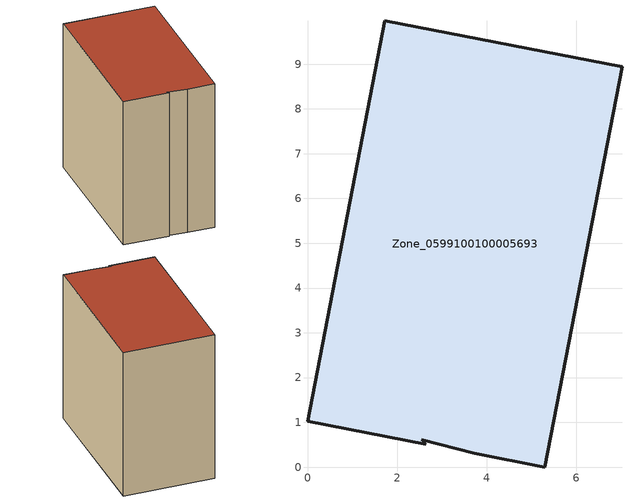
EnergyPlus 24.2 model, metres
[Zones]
Zone_0599100100005693
 floor ground (C_G): 1.72,9.97 7.02,8.95 5.3,0 3.72,0.3 2.55,0.61 2.64,0.51 0,1.02 z0
 wall outside (C_F): 7.02,8.95 1.72,9.97 0,1.02 2.64,0.51 2.55,0.61 3.72,0.3 5.3,0 7.02,8.95 z0:9.1
 roof outside (C_R): 0,1.02 2.64,0.51 2.55,0.61 3.72,0.3 5.3,0 7.02,8.95 1.72,9.97 z9.1
[BUILDING]
Pand.0599100100005693: North Axis=0; Terrain=City; Loads Convergence Tolerance Value=0.04; Temperature Convergence Tolerance Value=0.4; Solar Distribution=FullExterior; Maximum Number of Warmup Days=25; Minimum Number of Warmup Days=1
[Site:Location]
Rotterdam.The.Hague.AP_ZH_NLD Design_Conditions: Latitude=51.96; Longitude=4.45; Time Zone=1; Elevation=-4.5
[SITE:GROUNDTEMPERATURE:BUILDINGSURFACE]
18, 18, 18, 18, 18, 18, 18, 18, 18, 18, 18, 18
[MATERIAL] Thermal Absorptance=0.9; Solar Absorptance=0.7; Visible Absorptance=0.7
Name | Roughness | Thickness | Conductivity | Density | Specific Heat
G.TI.2006-2014 | MediumSmooth | 0.15 | 0.06 | 540 | 1210
F.TI.2006-2014 | Rough | 0.3 | 0.12 | 1920 | 840
R.TI.2006-2014 | MediumRough | 0.2 | 0.08 | 1500 | 1000
[CONSTRUCTION]
C_G: G.TI.2006-2014
C_F: F.TI.2006-2014
C_R: R.TI.2006-2014
[ZONE]
Zone_0599100100005693: Type=1; Multiplier=1; Ceiling Height=Autocalculate; Volume=Autocalculate; Floor Area=autocalculate; Part of Total Floor Area=Yes
[ZONEINFILTRATION:DESIGNFLOWRATE]
Infil_Zone_0599100100005693: Zone or ZoneList or Space or SpaceList=Zone_0599100100005693; Schedule=AlwaysOn; Design Flow Rate Calculation Method=Flow/Area; Flow Rate per Floor Area=0.0015; Constant Term Coefficient=1; Temperature Term Coefficient=0; Velocity Term Coefficient=0; Velocity Squared Term Coefficient=0
[HVACTEMPLATE:ZONE:IDEALLOADSAIRSYSTEM]
Zone_0599100100005693: Maximum Heating Supply Air Temperature=50; Minimum Cooling Supply Air Temperature=13; Maximum Heating Supply Air Humidity Ratio=0.0156; Minimum Cooling Supply Air Humidity Ratio=0.0077; Heating Limit=NoLimit; Cooling Limit=NoLimit; Dehumidification Control Type=ConstantSensibleHeatRatio; Cooling Sensible Heat Ratio=0.7; Dehumidification Setpoint=60; Humidification Control Type=None; Humidification Setpoint=30; Outdoor Air Method=None; Outdoor Air Flow Rate per Person=0.00944; Outdoor Air Flow Rate per Zone Floor Area=0; Outdoor Air Flow Rate per Zone=0; Demand Controlled Ventilation Type=None; Outdoor Air Economizer Type=NoEconomizer; Heat Recovery Type=None; Sensible Heat Recovery Effectiveness=0.7; Latent Heat Recovery Effectiveness=0.65
[ZONECONTROL:THERMOSTAT]
ThermostatControl_Zone_0599100100005693: Zone or ZoneList=Zone_0599100100005693; Control Type Schedule=DualSetpointControlType; Control 1=Thermostat_Zone_0599100100005693; Temperature Difference Between Cutout And Setpoint=0
[THERMOSTATSETPOINT:DUALSETPOINT]
Thermostat_Zone_0599100100005693: Heating Setpoint Temperature Schedule=HeatingSetpoint_Zone_0599100100005693; Cooling Setpoint Temperature Schedule=CoolingSetpoint_Zone_0599100100005693
[SCHEDULE:COMPACT]
HeatingSetpoint_Zone_0599100100005693: Through: 12/31, For: AllDays, Until: 24:00, 21
CoolingSetpoint_Zone_0599100100005693: Through: 12/31, For: AllDays, Until: 24:00, 24
DualSetpointControlType: Through: 12/31, For: AllDays, Until: 24:00, 4
AlwaysOn: Through: 12/31, For: AllDays, Until: 24:00, 1
